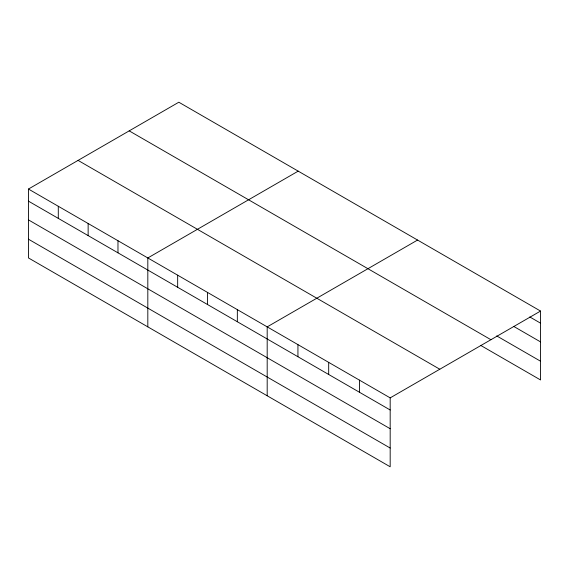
<?xml version="1.0" encoding="UTF-8"?>
<svg xmlns="http://www.w3.org/2000/svg" width="569" height="569" viewBox="0 0 569 569"><rect width="100%" height="100%" fill="white"/><g stroke="black" fill="none" stroke-linecap="round" stroke-linejoin="round"><path stroke-width="0.85" d="M390.178 428.727L390.178 397.88L28.45 189.043L28.45 257.935L390.178 466.779L390.178 428.727L28.45 219.883M480.592 345.34L540.55 379.957L540.55 311.065L178.822 102.221L28.45 189.043M298.192 171.141L147.819 257.956L147.819 326.855M417.561 240.054L267.188 326.876L267.188 395.768M390.178 397.88L540.55 311.065M529.789 316.954L540.55 323.164M513.643 326.371L540.55 341.905M496.737 335.923L540.55 361.215M129.199 130.87L490.926 339.714M78.074 160.394L439.801 369.231M28.45 201.142L390.178 409.986M28.45 239.193L390.178 448.038M359.43 380.128L359.43 392.233M328.683 362.382L328.683 374.48M297.936 344.629L297.936 356.727M237.344 309.65L237.344 321.748M207.507 292.416L207.507 304.522M177.663 275.19L177.663 287.288M117.975 240.73L117.975 252.828M88.138 223.503L88.138 235.602M58.294 206.27L58.294 218.375"/></g></svg>
